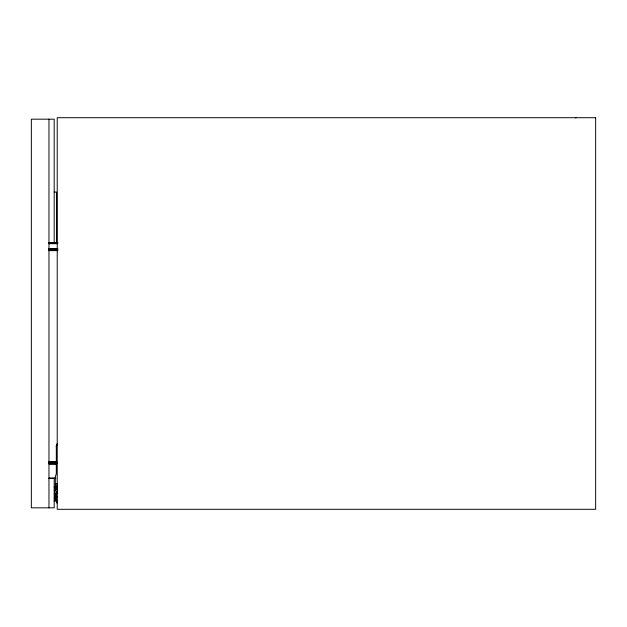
<?xml version="1.0" encoding="UTF-8"?>
<svg xmlns="http://www.w3.org/2000/svg" width="627" height="627" viewBox="0 0 627 627"><rect width="100%" height="100%" fill="white"/><g stroke="black" fill="none" stroke-linecap="round" stroke-linejoin="round"><path stroke-width="0.94" d="M56.634 500.432C53.859 501.631 54.298 492.454 56.634 493.676M55.309 500.291L55.474 493.715L55.662 494.664L56.634 494.664M56.61 488.135L55.333 487.641L55.333 476.661L56.312 473.651L56.32 446.518L57.48 443.563L56.359 446.095L56.994 444.237M56.634 499.445L55.662 499.445L55.474 500.393L55.309 493.817L55.168 499.938M56.312 446.737L56.61 445.045L56.32 446.518M55.474 500.393L55.474 493.715M55.207 500.127L55.411 497.054M56.399 445.844L57.01 444.222L56.791 444.637M56.446 445.601L57.01 444.222M575.617 117.954L576.072 117.711M55.678 478.495L48.969 478.472L55.701 478.393M48.969 478.472L55.678 478.417M48.969 463.541L56.665 463.494M56.665 463.917L48.969 463.98L56.665 463.98M55.333 486.591L57.292 486.583L55.333 486.591L55.952 487.924M54.188 192.113L56.634 192.113L56.634 243.017M48.969 242.625L57.778 242.625M48.969 242.767L57.778 242.767M48.969 243.158L57.778 243.158M48.969 243.699L57.778 243.699M48.969 248.598L57.778 248.598M48.969 249.084L57.778 249.084M48.969 249.444L57.778 249.444M48.969 249.75L57.778 249.75M48.969 250.142L57.778 250.142M48.969 250.651L57.778 250.651M48.969 461.605L56.806 461.605M48.969 462.036L56.806 462.036M48.969 462.42L56.806 462.42M48.969 462.702L56.806 462.702M48.969 462.757L56.806 462.828M48.969 462.875L56.806 462.875M56.806 463.157L48.969 463.157L56.665 463.22M48.969 477.962L55.701 478.056M54.188 486.771L55.168 486.771L55.168 501.459L54.188 501.459M54.188 487.759L55.168 487.759M55.333 487.641L57.292 487.641M55.678 487.9L57.143 487.9L57.143 489.711M57.637 489.711L55.678 489.711L55.678 487.242M54.188 490.447L55.168 490.447M57.222 491.184L56.634 491.184L56.634 502.925L57.222 502.925M56.634 492.9L57.222 492.9M54.188 494.115L55.207 493.982L55.231 497.054M55.168 497.054L57.222 497.054M54.188 497.791L55.168 497.791M54.188 500.479L55.168 500.479M56.634 501.208L57.222 501.208M55.333 485.204L57.292 485.212M56.069 487.9L56.069 489.711M55.662 493.676L55.662 500.432M54.188 243.017L54.188 119.177L31.35 119.177L31.35 507.823L54.188 507.823L54.188 478.456M48.969 119.177L48.969 507.823M595.65 117.711L57.222 117.711L57.222 509.289L595.65 509.289L595.65 117.711M57.292 483.644L55.333 483.644L57.292 483.66"/></g></svg>
